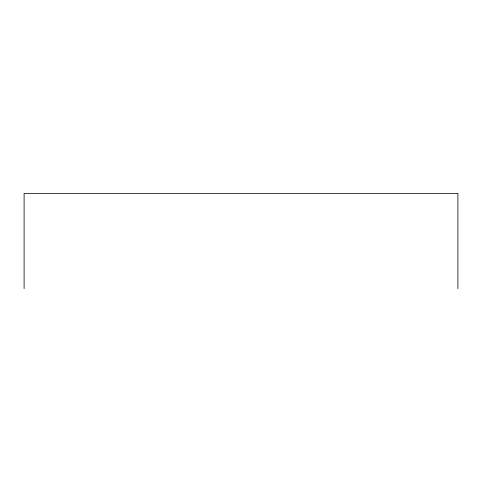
<?xml version="1.0" encoding="UTF-8"?>
<svg xmlns="http://www.w3.org/2000/svg" width="482" height="482" viewBox="0 0 482 482"><rect width="100%" height="100%" fill="white"/><g stroke="black" fill="none" stroke-linecap="round" stroke-linejoin="round"><path stroke-width="0.72" d="M457.9 288.634L457.9 193.366L24.1 193.366L24.1 288.634"/></g></svg>
